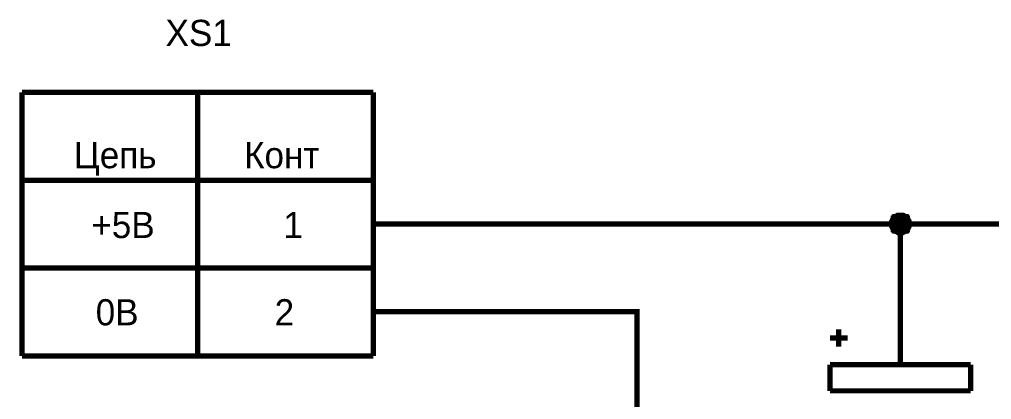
# Model space of a CAD drawing. Header units: millimetres. Extents: x 0 to 841, y 0 to 594.
# Drawn here: x 65 to 120.3, y 45 to 66.6 of the extents above; entities that cross this region are included whole.
import ezdxf

# ---------------------------------------------------------------- set-up
doc = ezdxf.new("R2010")
doc.units = ezdxf.units.MM
doc.layers.add('Sheet', color=255, linetype='Continuous')

msp = doc.modelspace()

# ---------------------------------------------------------------- linework, layer by layer
at = {"layer": 'Sheet', "const_width": 0.3}
for points in [[(85.125, 62.476), (65.125, 62.476)], [(65.125, 62.476), (65.125, 47.47)], [(75.125, 62.476), (75.125, 47.47)], [(85.125, 62.476), (85.125, 47.47)], [(85.125, 57.474), (65.125, 57.474)], [(114.628, 54.988), (114.628, 55.02), (114.628, 55.051), (114.628, 55.051), (114.628, 55.082), (114.628, 55.113), (114.659, 55.144), (114.659, 55.175), (114.659, 55.175), (114.69, 55.206), (114.69, 55.237), (114.69, 55.237), (114.721, 55.268), (114.721, 55.299), (114.752, 55.299), (114.752, 55.33), (114.783, 55.33), (114.783, 55.361), (114.815, 55.361), (114.815, 55.392), (114.846, 55.392), (114.877, 55.423), (114.877, 55.423), (114.908, 55.423), (114.939, 55.454), (114.939, 55.454), (114.97, 55.454), (115.001, 55.486), (115.032, 55.486), (115.063, 55.486), (115.063, 55.486), (115.094, 55.486), (115.125, 55.486)], [(114.628, 54.988), (114.628, 55.02), (114.628, 55.051), (114.628, 55.051), (114.628, 55.082), (114.628, 55.113), (114.659, 55.144), (114.659, 55.175), (114.659, 55.175), (114.69, 55.206), (114.69, 55.237), (114.69, 55.237), (114.721, 55.268), (114.721, 55.299), (114.752, 55.299), (114.752, 55.33), (114.783, 55.33), (114.783, 55.361), (114.815, 55.361), (114.815, 55.392), (114.846, 55.392), (114.877, 55.423), (114.877, 55.423), (114.908, 55.423), (114.939, 55.454), (114.939, 55.454), (114.97, 55.454), (115.001, 55.486), (115.032, 55.486), (115.063, 55.486), (115.063, 55.486), (115.094, 55.486), (115.125, 55.486)], [(114.628, 54.988), (114.628, 55.02), (114.628, 55.051), (114.628, 55.051), (114.628, 55.082), (114.628, 55.113), (114.659, 55.144), (114.659, 55.175), (114.659, 55.175), (114.69, 55.206), (114.69, 55.237), (114.69, 55.237), (114.721, 55.268), (114.721, 55.299), (114.752, 55.299), (114.752, 55.33), (114.783, 55.33), (114.783, 55.361), (114.815, 55.361), (114.815, 55.392), (114.846, 55.392), (114.877, 55.423), (114.877, 55.423), (114.908, 55.423), (114.939, 55.454), (114.939, 55.454), (114.97, 55.454), (115.001, 55.486), (115.032, 55.486), (115.063, 55.486), (115.063, 55.486), (115.094, 55.486), (115.125, 55.486)], [(114.628, 54.988), (114.628, 55.02), (114.628, 55.051), (114.628, 55.051), (114.628, 55.082), (114.628, 55.113), (114.659, 55.144), (114.659, 55.175), (114.659, 55.175), (114.69, 55.206), (114.69, 55.237), (114.69, 55.237), (114.721, 55.268), (114.721, 55.299), (114.752, 55.299), (114.752, 55.33), (114.783, 55.33), (114.783, 55.361), (114.815, 55.361), (114.815, 55.392), (114.846, 55.392), (114.877, 55.423), (114.877, 55.423), (114.908, 55.423), (114.939, 55.454), (114.939, 55.454), (114.97, 55.454), (115.001, 55.486), (115.032, 55.486), (115.063, 55.486), (115.063, 55.486), (115.094, 55.486), (115.125, 55.486)], [(114.628, 54.988), (114.628, 55.02), (114.628, 55.051), (114.628, 55.051), (114.628, 55.082), (114.628, 55.113), (114.659, 55.144), (114.659, 55.175), (114.659, 55.175), (114.69, 55.206), (114.69, 55.237), (114.69, 55.237), (114.721, 55.268), (114.721, 55.299), (114.752, 55.299), (114.752, 55.33), (114.783, 55.33), (114.783, 55.361), (114.815, 55.361), (114.815, 55.392), (114.846, 55.392), (114.877, 55.423), (114.877, 55.423), (114.908, 55.423), (114.939, 55.454), (114.939, 55.454), (114.97, 55.454), (115.001, 55.486), (115.032, 55.486), (115.063, 55.486), (115.063, 55.486), (115.094, 55.486), (115.125, 55.486)], [(114.628, 54.988), (114.628, 55.02), (114.628, 55.051), (114.628, 55.051), (114.628, 55.082), (114.628, 55.113), (114.659, 55.144), (114.659, 55.175), (114.659, 55.175), (114.69, 55.206), (114.69, 55.237), (114.69, 55.237), (114.721, 55.268), (114.721, 55.299), (114.752, 55.299), (114.752, 55.33), (114.783, 55.33), (114.783, 55.361), (114.815, 55.361), (114.815, 55.392), (114.846, 55.392), (114.877, 55.423), (114.877, 55.423), (114.908, 55.423), (114.939, 55.454), (114.939, 55.454), (114.97, 55.454), (115.001, 55.486), (115.032, 55.486), (115.063, 55.486), (115.063, 55.486), (115.094, 55.486), (115.125, 55.486)], [(114.628, 54.988), (114.628, 55.02), (114.628, 55.051), (114.628, 55.051), (114.628, 55.082), (114.628, 55.113), (114.659, 55.144), (114.659, 55.175), (114.659, 55.175), (114.69, 55.206), (114.69, 55.237), (114.69, 55.237), (114.721, 55.268), (114.721, 55.299), (114.752, 55.299), (114.752, 55.33), (114.783, 55.33), (114.783, 55.361), (114.815, 55.361), (114.815, 55.392), (114.846, 55.392), (114.877, 55.423), (114.877, 55.423), (114.908, 55.423), (114.939, 55.454), (114.939, 55.454), (114.97, 55.454), (115.001, 55.486), (115.032, 55.486), (115.063, 55.486), (115.063, 55.486), (115.094, 55.486), (115.125, 55.486)], [(114.628, 54.988), (114.628, 55.02), (114.628, 55.051), (114.628, 55.051), (114.628, 55.082), (114.628, 55.113), (114.659, 55.144), (114.659, 55.175), (114.659, 55.175), (114.69, 55.206), (114.69, 55.237), (114.69, 55.237), (114.721, 55.268), (114.721, 55.299), (114.752, 55.299), (114.752, 55.33), (114.783, 55.33), (114.783, 55.361), (114.815, 55.361), (114.815, 55.392), (114.846, 55.392), (114.877, 55.423), (114.877, 55.423), (114.908, 55.423), (114.939, 55.454), (114.939, 55.454), (114.97, 55.454), (115.001, 55.486), (115.032, 55.486), (115.063, 55.486), (115.063, 55.486), (115.094, 55.486), (115.125, 55.486)], [(115.125, 55.486), (115.125, 55.486)], [(115.125, 55.486), (115.156, 55.486), (115.187, 55.486), (115.187, 55.486), (115.218, 55.486), (115.249, 55.486), (115.28, 55.454), (115.311, 55.454), (115.311, 55.454), (115.342, 55.423), (115.374, 55.423), (115.374, 55.423), (115.405, 55.392), (115.436, 55.392), (115.436, 55.361), (115.467, 55.361), (115.467, 55.33), (115.498, 55.33), (115.498, 55.299), (115.529, 55.299), (115.529, 55.268), (115.56, 55.237), (115.56, 55.237), (115.56, 55.206), (115.591, 55.175), (115.591, 55.175), (115.591, 55.144), (115.622, 55.113), (115.622, 55.082), (115.622, 55.051), (115.622, 55.051), (115.622, 55.02), (115.622, 54.988)], [(115.125, 55.486), (115.125, 55.486)], [(115.125, 55.486), (115.156, 55.486), (115.187, 55.486), (115.187, 55.486), (115.218, 55.486), (115.249, 55.486), (115.28, 55.454), (115.311, 55.454), (115.311, 55.454), (115.342, 55.423), (115.374, 55.423), (115.374, 55.423), (115.405, 55.392), (115.436, 55.392), (115.436, 55.361), (115.467, 55.361), (115.467, 55.33), (115.498, 55.33), (115.498, 55.299), (115.529, 55.299), (115.529, 55.268), (115.56, 55.237), (115.56, 55.237), (115.56, 55.206), (115.591, 55.175), (115.591, 55.175), (115.591, 55.144), (115.622, 55.113), (115.622, 55.082), (115.622, 55.051), (115.622, 55.051), (115.622, 55.02), (115.622, 54.988)], [(115.125, 55.486), (115.125, 55.486)], [(115.125, 55.486), (115.156, 55.486), (115.187, 55.486), (115.187, 55.486), (115.218, 55.486), (115.249, 55.486), (115.28, 55.454), (115.311, 55.454), (115.311, 55.454), (115.342, 55.423), (115.374, 55.423), (115.374, 55.423), (115.405, 55.392), (115.436, 55.392), (115.436, 55.361), (115.467, 55.361), (115.467, 55.33), (115.498, 55.33), (115.498, 55.299), (115.529, 55.299), (115.529, 55.268), (115.56, 55.237), (115.56, 55.237), (115.56, 55.206), (115.591, 55.175), (115.591, 55.175), (115.591, 55.144), (115.622, 55.113), (115.622, 55.082), (115.622, 55.051), (115.622, 55.051), (115.622, 55.02), (115.622, 54.988)], [(115.125, 55.486), (115.125, 55.486)], [(115.125, 55.486), (115.156, 55.486), (115.187, 55.486), (115.187, 55.486), (115.218, 55.486), (115.249, 55.486), (115.28, 55.454), (115.311, 55.454), (115.311, 55.454), (115.342, 55.423), (115.374, 55.423), (115.374, 55.423), (115.405, 55.392), (115.436, 55.392), (115.436, 55.361), (115.467, 55.361), (115.467, 55.33), (115.498, 55.33), (115.498, 55.299), (115.529, 55.299), (115.529, 55.268), (115.56, 55.237), (115.56, 55.237), (115.56, 55.206), (115.591, 55.175), (115.591, 55.175), (115.591, 55.144), (115.622, 55.113), (115.622, 55.082), (115.622, 55.051), (115.622, 55.051), (115.622, 55.02), (115.622, 54.988)], [(115.125, 55.486), (115.125, 55.486)], [(115.125, 55.486), (115.156, 55.486), (115.187, 55.486), (115.187, 55.486), (115.218, 55.486), (115.249, 55.486), (115.28, 55.454), (115.311, 55.454), (115.311, 55.454), (115.342, 55.423), (115.374, 55.423), (115.374, 55.423), (115.405, 55.392), (115.436, 55.392), (115.436, 55.361), (115.467, 55.361), (115.467, 55.33), (115.498, 55.33), (115.498, 55.299), (115.529, 55.299), (115.529, 55.268), (115.56, 55.237), (115.56, 55.237), (115.56, 55.206), (115.591, 55.175), (115.591, 55.175), (115.591, 55.144), (115.622, 55.113), (115.622, 55.082), (115.622, 55.051), (115.622, 55.051), (115.622, 55.02), (115.622, 54.988)], [(115.125, 55.486), (115.125, 55.486)], [(115.125, 55.486), (115.156, 55.486), (115.187, 55.486), (115.187, 55.486), (115.218, 55.486), (115.249, 55.486), (115.28, 55.454), (115.311, 55.454), (115.311, 55.454), (115.342, 55.423), (115.374, 55.423), (115.374, 55.423), (115.405, 55.392), (115.436, 55.392), (115.436, 55.361), (115.467, 55.361), (115.467, 55.33), (115.498, 55.33), (115.498, 55.299), (115.529, 55.299), (115.529, 55.268), (115.56, 55.237), (115.56, 55.237), (115.56, 55.206), (115.591, 55.175), (115.591, 55.175), (115.591, 55.144), (115.622, 55.113), (115.622, 55.082), (115.622, 55.051), (115.622, 55.051), (115.622, 55.02), (115.622, 54.988)], [(115.125, 55.486), (115.125, 55.486)], [(115.125, 55.486), (115.156, 55.486), (115.187, 55.486), (115.187, 55.486), (115.218, 55.486), (115.249, 55.486), (115.28, 55.454), (115.311, 55.454), (115.311, 55.454), (115.342, 55.423), (115.374, 55.423), (115.374, 55.423), (115.405, 55.392), (115.436, 55.392), (115.436, 55.361), (115.467, 55.361), (115.467, 55.33), (115.498, 55.33), (115.498, 55.299), (115.529, 55.299), (115.529, 55.268), (115.56, 55.237), (115.56, 55.237), (115.56, 55.206), (115.591, 55.175), (115.591, 55.175), (115.591, 55.144), (115.622, 55.113), (115.622, 55.082), (115.622, 55.051), (115.622, 55.051), (115.622, 55.02), (115.622, 54.988)], [(115.125, 55.486), (115.125, 55.486)], [(115.125, 55.486), (115.156, 55.486), (115.187, 55.486), (115.187, 55.486), (115.218, 55.486), (115.249, 55.486), (115.28, 55.454), (115.311, 55.454), (115.311, 55.454), (115.342, 55.423), (115.374, 55.423), (115.374, 55.423), (115.405, 55.392), (115.436, 55.392), (115.436, 55.361), (115.467, 55.361), (115.467, 55.33), (115.498, 55.33), (115.498, 55.299), (115.529, 55.299), (115.529, 55.268), (115.56, 55.237), (115.56, 55.237), (115.56, 55.206), (115.591, 55.175), (115.591, 55.175), (115.591, 55.144), (115.622, 55.113), (115.622, 55.082), (115.622, 55.051), (115.622, 55.051), (115.622, 55.02), (115.622, 54.988)], [(85.125, 54.988), (87.64, 54.988)], [(87.64, 54.988), (115.125, 54.988), (135.125, 54.988), (155.094, 54.988), (175.094, 54.988), (195.095, 54.988), (210.095, 54.988)], [(115.125, 54.491), (115.094, 54.491), (115.063, 54.491), (115.063, 54.491), (115.032, 54.491), (115.001, 54.491), (114.97, 54.522), (114.939, 54.522), (114.939, 54.522), (114.908, 54.554), (114.877, 54.554), (114.877, 54.554), (114.846, 54.585), (114.815, 54.585), (114.815, 54.616), (114.783, 54.616), (114.783, 54.647), (114.752, 54.647), (114.752, 54.678), (114.721, 54.678), (114.721, 54.709), (114.69, 54.74), (114.69, 54.74), (114.69, 54.771), (114.659, 54.802), (114.659, 54.802), (114.659, 54.833), (114.628, 54.864), (114.628, 54.895), (114.628, 54.926), (114.628, 54.926), (114.628, 54.957), (114.628, 54.988)], [(114.628, 54.988), (114.628, 54.988)], [(115.125, 54.491), (115.094, 54.491), (115.063, 54.491), (115.063, 54.491), (115.032, 54.491), (115.001, 54.491), (114.97, 54.522), (114.939, 54.522), (114.939, 54.522), (114.908, 54.554), (114.877, 54.554), (114.877, 54.554), (114.846, 54.585), (114.815, 54.585), (114.815, 54.616), (114.783, 54.616), (114.783, 54.647), (114.752, 54.647), (114.752, 54.678), (114.721, 54.678), (114.721, 54.709), (114.69, 54.74), (114.69, 54.74), (114.69, 54.771), (114.659, 54.802), (114.659, 54.802), (114.659, 54.833), (114.628, 54.864), (114.628, 54.895), (114.628, 54.926), (114.628, 54.926), (114.628, 54.957), (114.628, 54.988)], [(114.628, 54.988), (114.628, 54.988)], [(115.125, 54.491), (115.094, 54.491), (115.063, 54.491), (115.063, 54.491), (115.032, 54.491), (115.001, 54.491), (114.97, 54.522), (114.939, 54.522), (114.939, 54.522), (114.908, 54.554), (114.877, 54.554), (114.877, 54.554), (114.846, 54.585), (114.815, 54.585), (114.815, 54.616), (114.783, 54.616), (114.783, 54.647), (114.752, 54.647), (114.752, 54.678), (114.721, 54.678), (114.721, 54.709), (114.69, 54.74), (114.69, 54.74), (114.69, 54.771), (114.659, 54.802), (114.659, 54.802), (114.659, 54.833), (114.628, 54.864), (114.628, 54.895), (114.628, 54.926), (114.628, 54.926), (114.628, 54.957), (114.628, 54.988)], [(114.628, 54.988), (114.628, 54.988)], [(115.125, 54.491), (115.094, 54.491), (115.063, 54.491), (115.063, 54.491), (115.032, 54.491), (115.001, 54.491), (114.97, 54.522), (114.939, 54.522), (114.939, 54.522), (114.908, 54.554), (114.877, 54.554), (114.877, 54.554), (114.846, 54.585), (114.815, 54.585), (114.815, 54.616), (114.783, 54.616), (114.783, 54.647), (114.752, 54.647), (114.752, 54.678), (114.721, 54.678), (114.721, 54.709), (114.69, 54.74), (114.69, 54.74), (114.69, 54.771), (114.659, 54.802), (114.659, 54.802), (114.659, 54.833), (114.628, 54.864), (114.628, 54.895), (114.628, 54.926), (114.628, 54.926), (114.628, 54.957), (114.628, 54.988)], [(114.628, 54.988), (114.628, 54.988)], [(115.125, 54.491), (115.094, 54.491), (115.063, 54.491), (115.063, 54.491), (115.032, 54.491), (115.001, 54.491), (114.97, 54.522), (114.939, 54.522), (114.939, 54.522), (114.908, 54.554), (114.877, 54.554), (114.877, 54.554), (114.846, 54.585), (114.815, 54.585), (114.815, 54.616), (114.783, 54.616), (114.783, 54.647), (114.752, 54.647), (114.752, 54.678), (114.721, 54.678), (114.721, 54.709), (114.69, 54.74), (114.69, 54.74), (114.69, 54.771), (114.659, 54.802), (114.659, 54.802), (114.659, 54.833), (114.628, 54.864), (114.628, 54.895), (114.628, 54.926), (114.628, 54.926), (114.628, 54.957), (114.628, 54.988)], [(114.628, 54.988), (114.628, 54.988)], [(115.125, 54.491), (115.094, 54.491), (115.063, 54.491), (115.063, 54.491), (115.032, 54.491), (115.001, 54.491), (114.97, 54.522), (114.939, 54.522), (114.939, 54.522), (114.908, 54.554), (114.877, 54.554), (114.877, 54.554), (114.846, 54.585), (114.815, 54.585), (114.815, 54.616), (114.783, 54.616), (114.783, 54.647), (114.752, 54.647), (114.752, 54.678), (114.721, 54.678), (114.721, 54.709), (114.69, 54.74), (114.69, 54.74), (114.69, 54.771), (114.659, 54.802), (114.659, 54.802), (114.659, 54.833), (114.628, 54.864), (114.628, 54.895), (114.628, 54.926), (114.628, 54.926), (114.628, 54.957), (114.628, 54.988)], [(114.628, 54.988), (114.628, 54.988)], [(115.125, 54.491), (115.094, 54.491), (115.063, 54.491), (115.063, 54.491), (115.032, 54.491), (115.001, 54.491), (114.97, 54.522), (114.939, 54.522), (114.939, 54.522), (114.908, 54.554), (114.877, 54.554), (114.877, 54.554), (114.846, 54.585), (114.815, 54.585), (114.815, 54.616), (114.783, 54.616), (114.783, 54.647), (114.752, 54.647), (114.752, 54.678), (114.721, 54.678), (114.721, 54.709), (114.69, 54.74), (114.69, 54.74), (114.69, 54.771), (114.659, 54.802), (114.659, 54.802), (114.659, 54.833), (114.628, 54.864), (114.628, 54.895), (114.628, 54.926), (114.628, 54.926), (114.628, 54.957), (114.628, 54.988)], [(114.628, 54.988), (114.628, 54.988)], [(115.125, 54.491), (115.094, 54.491), (115.063, 54.491), (115.063, 54.491), (115.032, 54.491), (115.001, 54.491), (114.97, 54.522), (114.939, 54.522), (114.939, 54.522), (114.908, 54.554), (114.877, 54.554), (114.877, 54.554), (114.846, 54.585), (114.815, 54.585), (114.815, 54.616), (114.783, 54.616), (114.783, 54.647), (114.752, 54.647), (114.752, 54.678), (114.721, 54.678), (114.721, 54.709), (114.69, 54.74), (114.69, 54.74), (114.69, 54.771), (114.659, 54.802), (114.659, 54.802), (114.659, 54.833), (114.628, 54.864), (114.628, 54.895), (114.628, 54.926), (114.628, 54.926), (114.628, 54.957), (114.628, 54.988)], [(114.628, 54.988), (114.628, 54.988)], [(115.622, 54.988), (115.622, 54.957), (115.622, 54.926), (115.622, 54.926), (115.622, 54.895), (115.622, 54.864), (115.591, 54.833), (115.591, 54.802), (115.591, 54.802), (115.56, 54.771), (115.56, 54.74), (115.56, 54.74), (115.529, 54.709), (115.529, 54.678), (115.498, 54.678), (115.498, 54.647), (115.467, 54.647), (115.467, 54.616), (115.436, 54.616), (115.436, 54.585), (115.405, 54.585), (115.374, 54.554), (115.374, 54.554), (115.342, 54.554), (115.311, 54.522), (115.311, 54.522), (115.28, 54.522), (115.249, 54.491), (115.218, 54.491), (115.187, 54.491), (115.187, 54.491), (115.156, 54.491), (115.125, 54.491)], [(115.622, 54.988), (115.622, 54.957), (115.622, 54.926), (115.622, 54.926), (115.622, 54.895), (115.622, 54.864), (115.591, 54.833), (115.591, 54.802), (115.591, 54.802), (115.56, 54.771), (115.56, 54.74), (115.56, 54.74), (115.529, 54.709), (115.529, 54.678), (115.498, 54.678), (115.498, 54.647), (115.467, 54.647), (115.467, 54.616), (115.436, 54.616), (115.436, 54.585), (115.405, 54.585), (115.374, 54.554), (115.374, 54.554), (115.342, 54.554), (115.311, 54.522), (115.311, 54.522), (115.28, 54.522), (115.249, 54.491), (115.218, 54.491), (115.187, 54.491), (115.187, 54.491), (115.156, 54.491), (115.125, 54.491)], [(115.125, 49.49), (115.125, 54.988)], [(115.622, 54.988), (115.622, 54.957), (115.622, 54.926), (115.622, 54.926), (115.622, 54.895), (115.622, 54.864), (115.591, 54.833), (115.591, 54.802), (115.591, 54.802), (115.56, 54.771), (115.56, 54.74), (115.56, 54.74), (115.529, 54.709), (115.529, 54.678), (115.498, 54.678), (115.498, 54.647), (115.467, 54.647), (115.467, 54.616), (115.436, 54.616), (115.436, 54.585), (115.405, 54.585), (115.374, 54.554), (115.374, 54.554), (115.342, 54.554), (115.311, 54.522), (115.311, 54.522), (115.28, 54.522), (115.249, 54.491), (115.218, 54.491), (115.187, 54.491), (115.187, 54.491), (115.156, 54.491), (115.125, 54.491)], [(115.622, 54.988), (115.622, 54.957), (115.622, 54.926), (115.622, 54.926), (115.622, 54.895), (115.622, 54.864), (115.591, 54.833), (115.591, 54.802), (115.591, 54.802), (115.56, 54.771), (115.56, 54.74), (115.56, 54.74), (115.529, 54.709), (115.529, 54.678), (115.498, 54.678), (115.498, 54.647), (115.467, 54.647), (115.467, 54.616), (115.436, 54.616), (115.436, 54.585), (115.405, 54.585), (115.374, 54.554), (115.374, 54.554), (115.342, 54.554), (115.311, 54.522), (115.311, 54.522), (115.28, 54.522), (115.249, 54.491), (115.218, 54.491), (115.187, 54.491), (115.187, 54.491), (115.156, 54.491), (115.125, 54.491)], [(115.622, 54.988), (115.622, 54.957), (115.622, 54.926), (115.622, 54.926), (115.622, 54.895), (115.622, 54.864), (115.591, 54.833), (115.591, 54.802), (115.591, 54.802), (115.56, 54.771), (115.56, 54.74), (115.56, 54.74), (115.529, 54.709), (115.529, 54.678), (115.498, 54.678), (115.498, 54.647), (115.467, 54.647), (115.467, 54.616), (115.436, 54.616), (115.436, 54.585), (115.405, 54.585), (115.374, 54.554), (115.374, 54.554), (115.342, 54.554), (115.311, 54.522), (115.311, 54.522), (115.28, 54.522), (115.249, 54.491), (115.218, 54.491), (115.187, 54.491), (115.187, 54.491), (115.156, 54.491), (115.125, 54.491)], [(115.622, 54.988), (115.622, 54.957), (115.622, 54.926), (115.622, 54.926), (115.622, 54.895), (115.622, 54.864), (115.591, 54.833), (115.591, 54.802), (115.591, 54.802), (115.56, 54.771), (115.56, 54.74), (115.56, 54.74), (115.529, 54.709), (115.529, 54.678), (115.498, 54.678), (115.498, 54.647), (115.467, 54.647), (115.467, 54.616), (115.436, 54.616), (115.436, 54.585), (115.405, 54.585), (115.374, 54.554), (115.374, 54.554), (115.342, 54.554), (115.311, 54.522), (115.311, 54.522), (115.28, 54.522), (115.249, 54.491), (115.218, 54.491), (115.187, 54.491), (115.187, 54.491), (115.156, 54.491), (115.125, 54.491)], [(115.622, 54.988), (115.622, 54.957), (115.622, 54.926), (115.622, 54.926), (115.622, 54.895), (115.622, 54.864), (115.591, 54.833), (115.591, 54.802), (115.591, 54.802), (115.56, 54.771), (115.56, 54.74), (115.56, 54.74), (115.529, 54.709), (115.529, 54.678), (115.498, 54.678), (115.498, 54.647), (115.467, 54.647), (115.467, 54.616), (115.436, 54.616), (115.436, 54.585), (115.405, 54.585), (115.374, 54.554), (115.374, 54.554), (115.342, 54.554), (115.311, 54.522), (115.311, 54.522), (115.28, 54.522), (115.249, 54.491), (115.218, 54.491), (115.187, 54.491), (115.187, 54.491), (115.156, 54.491), (115.125, 54.491)], [(115.622, 54.988), (115.622, 54.957), (115.622, 54.926), (115.622, 54.926), (115.622, 54.895), (115.622, 54.864), (115.591, 54.833), (115.591, 54.802), (115.591, 54.802), (115.56, 54.771), (115.56, 54.74), (115.56, 54.74), (115.529, 54.709), (115.529, 54.678), (115.498, 54.678), (115.498, 54.647), (115.467, 54.647), (115.467, 54.616), (115.436, 54.616), (115.436, 54.585), (115.405, 54.585), (115.374, 54.554), (115.374, 54.554), (115.342, 54.554), (115.311, 54.522), (115.311, 54.522), (115.28, 54.522), (115.249, 54.491), (115.218, 54.491), (115.187, 54.491), (115.187, 54.491), (115.156, 54.491), (115.125, 54.491)], [(115.622, 54.988), (115.622, 54.988), (115.622, 54.988), (115.622, 54.988), (115.622, 54.988), (115.622, 54.988), (115.622, 54.988), (115.622, 54.988), (115.622, 54.988), (115.622, 54.988), (115.622, 54.988), (115.622, 54.988), (115.622, 54.988), (115.622, 54.988), (115.622, 54.988), (115.622, 54.988), (115.622, 54.988), (115.622, 54.988), (115.622, 54.988), (115.622, 54.988), (115.622, 54.988), (115.622, 54.988), (115.622, 54.988), (115.622, 54.988), (115.622, 54.988), (115.622, 54.988), (115.622, 54.988), (115.622, 54.988), (115.622, 54.988), (115.622, 54.988), (115.622, 54.988), (115.622, 54.988), (115.622, 54.988)], [(115.622, 54.988), (115.622, 54.988)], [(115.622, 54.988), (115.622, 54.988), (115.622, 54.988), (115.622, 54.988), (115.622, 54.988), (115.622, 54.988), (115.622, 54.988), (115.622, 54.988), (115.622, 54.988), (115.622, 54.988), (115.622, 54.988), (115.622, 54.988), (115.622, 54.988), (115.622, 54.988), (115.622, 54.988), (115.622, 54.988), (115.622, 54.988), (115.622, 54.988), (115.622, 54.988), (115.622, 54.988), (115.622, 54.988), (115.622, 54.988), (115.622, 54.988), (115.622, 54.988), (115.622, 54.988), (115.622, 54.988), (115.622, 54.988), (115.622, 54.988), (115.622, 54.988), (115.622, 54.988), (115.622, 54.988), (115.622, 54.988), (115.622, 54.988)], [(115.622, 54.988), (115.622, 54.988)], [(115.622, 54.988), (115.622, 54.988), (115.622, 54.988), (115.622, 54.988), (115.622, 54.988), (115.622, 54.988), (115.622, 54.988), (115.622, 54.988), (115.622, 54.988), (115.622, 54.988), (115.622, 54.988), (115.622, 54.988), (115.622, 54.988), (115.622, 54.988), (115.622, 54.988), (115.622, 54.988), (115.622, 54.988), (115.622, 54.988), (115.622, 54.988), (115.622, 54.988), (115.622, 54.988), (115.622, 54.988), (115.622, 54.988), (115.622, 54.988), (115.622, 54.988), (115.622, 54.988), (115.622, 54.988), (115.622, 54.988), (115.622, 54.988), (115.622, 54.988), (115.622, 54.988), (115.622, 54.988), (115.622, 54.988)], [(115.622, 54.988), (115.622, 54.988)], [(115.622, 54.988), (115.622, 54.988), (115.622, 54.988), (115.622, 54.988), (115.622, 54.988), (115.622, 54.988), (115.622, 54.988), (115.622, 54.988), (115.622, 54.988), (115.622, 54.988), (115.622, 54.988), (115.622, 54.988), (115.622, 54.988), (115.622, 54.988), (115.622, 54.988), (115.622, 54.988), (115.622, 54.988), (115.622, 54.988), (115.622, 54.988), (115.622, 54.988), (115.622, 54.988), (115.622, 54.988), (115.622, 54.988), (115.622, 54.988), (115.622, 54.988), (115.622, 54.988), (115.622, 54.988), (115.622, 54.988), (115.622, 54.988), (115.622, 54.988), (115.622, 54.988), (115.622, 54.988), (115.622, 54.988)], [(115.622, 54.988), (115.622, 54.988)], [(115.622, 54.988), (115.622, 54.988), (115.622, 54.988), (115.622, 54.988), (115.622, 54.988), (115.622, 54.988), (115.622, 54.988), (115.622, 54.988), (115.622, 54.988), (115.622, 54.988), (115.622, 54.988), (115.622, 54.988), (115.622, 54.988), (115.622, 54.988), (115.622, 54.988), (115.622, 54.988), (115.622, 54.988), (115.622, 54.988), (115.622, 54.988), (115.622, 54.988), (115.622, 54.988), (115.622, 54.988), (115.622, 54.988), (115.622, 54.988), (115.622, 54.988), (115.622, 54.988), (115.622, 54.988), (115.622, 54.988), (115.622, 54.988), (115.622, 54.988), (115.622, 54.988), (115.622, 54.988), (115.622, 54.988)], [(115.622, 54.988), (115.622, 54.988)], [(115.622, 54.988), (115.622, 54.988), (115.622, 54.988), (115.622, 54.988), (115.622, 54.988), (115.622, 54.988), (115.622, 54.988), (115.622, 54.988), (115.622, 54.988), (115.622, 54.988), (115.622, 54.988), (115.622, 54.988), (115.622, 54.988), (115.622, 54.988), (115.622, 54.988), (115.622, 54.988), (115.622, 54.988), (115.622, 54.988), (115.622, 54.988), (115.622, 54.988), (115.622, 54.988), (115.622, 54.988), (115.622, 54.988), (115.622, 54.988), (115.622, 54.988), (115.622, 54.988), (115.622, 54.988), (115.622, 54.988), (115.622, 54.988), (115.622, 54.988), (115.622, 54.988), (115.622, 54.988), (115.622, 54.988)], [(115.622, 54.988), (115.622, 54.988)], [(115.622, 54.988), (115.622, 54.988), (115.622, 54.988), (115.622, 54.988), (115.622, 54.988), (115.622, 54.988), (115.622, 54.988), (115.622, 54.988), (115.622, 54.988), (115.622, 54.988), (115.622, 54.988), (115.622, 54.988), (115.622, 54.988), (115.622, 54.988), (115.622, 54.988), (115.622, 54.988), (115.622, 54.988), (115.622, 54.988), (115.622, 54.988), (115.622, 54.988), (115.622, 54.988), (115.622, 54.988), (115.622, 54.988), (115.622, 54.988), (115.622, 54.988), (115.622, 54.988), (115.622, 54.988), (115.622, 54.988), (115.622, 54.988), (115.622, 54.988), (115.622, 54.988), (115.622, 54.988), (115.622, 54.988)], [(115.622, 54.988), (115.622, 54.988)], [(115.622, 54.988), (115.622, 54.988), (115.622, 54.988), (115.622, 54.988), (115.622, 54.988), (115.622, 54.988), (115.622, 54.988), (115.622, 54.988), (115.622, 54.988), (115.622, 54.988), (115.622, 54.988), (115.622, 54.988), (115.622, 54.988), (115.622, 54.988), (115.622, 54.988), (115.622, 54.988), (115.622, 54.988), (115.622, 54.988), (115.622, 54.988), (115.622, 54.988), (115.622, 54.988), (115.622, 54.988), (115.622, 54.988), (115.622, 54.988), (115.622, 54.988), (115.622, 54.988), (115.622, 54.988), (115.622, 54.988), (115.622, 54.988), (115.622, 54.988), (115.622, 54.988), (115.622, 54.988), (115.622, 54.988)], [(115.622, 54.988), (115.622, 54.988)], [(85.125, 52.472), (65.125, 52.472)], [(85.125, 49.987), (87.64, 49.987)], [(87.64, 49.987), (100.125, 49.987), (100.125, 34.981), (115.125, 34.981), (115.125, 34.981)], [(115.125, 46.973), (115.125, 49.49)], [(111.616, 47.998), (111.616, 48.993)], [(112.113, 48.496), (111.119, 48.496)], [(85.125, 47.47), (65.125, 47.47)], [(111.119, 45.482), (111.119, 46.973)], [(111.119, 46.973), (119.131, 46.973)], [(119.131, 46.973), (119.131, 45.482)], [(111.119, 45.482), (119.131, 45.482)]]:
    msp.add_lwpolyline(points, dxfattribs=at)
at = {"layer": 'Sheet', "const_width": 0.508}
msp.add_lwpolyline([(114.746, 55, 1), (115.254, 55, 1)], format="xyb", close=True, dxfattribs=at)

# ---------------------------------------------------------------- texts
at = {"layer": 'Sheet'}
for s, height, p in [('XS1', 1.4912, (73.292, 65.116)), ('Цепь', 1.4912, (68.075, 58.157)), ('Конт', 1.4912, (77.765, 58.157)), ('+5В', 1.4912, (69.069, 54.181)), ('1', 1.491, (80.001, 54.181)), ('0В', 1.4912, (69.317, 49.21)), ('2', 1.491, (79.504, 49.21))]:
    msp.add_text(s, height=height, dxfattribs=at).set_placement(p)

doc.saveas('drawing.dxf')
